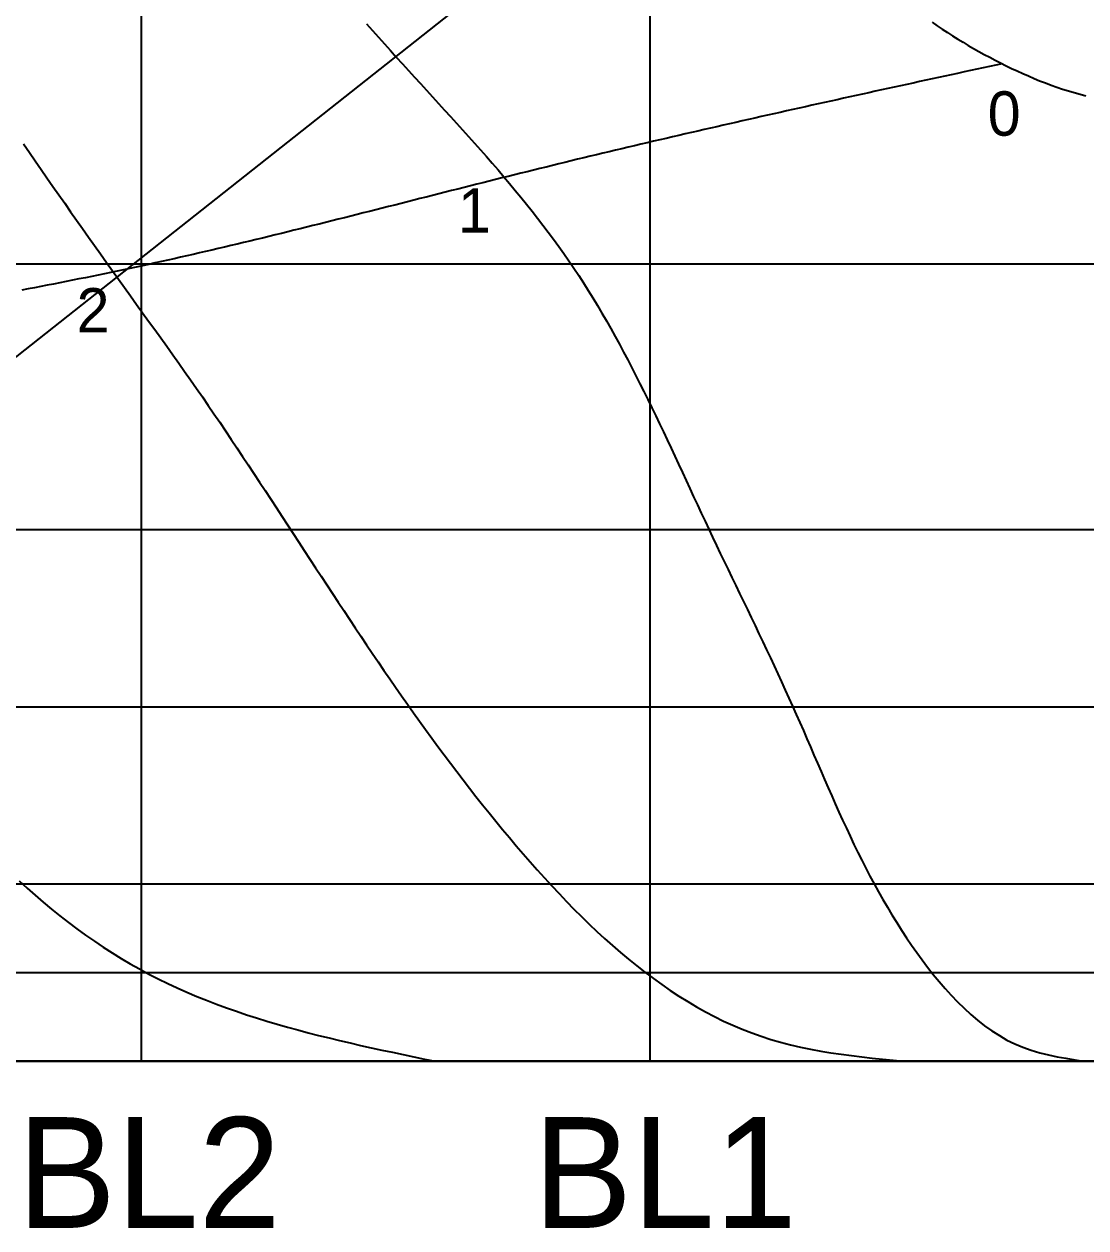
# Model space of a CAD drawing. Extents: x 3 to 181, y 2 to 128.
# Drawn here: x 85.74 to 91.73, y 79.48 to 86.27 of the extents above; entities that cross this region are included whole.
import ezdxf

# ---------------------------------------------------------------- set-up
doc = ezdxf.new("R2010")
doc.units = 0
doc.layers.get('0').update_dxf_attribs({"linetype": 'CONTINUOUS'})

msp = doc.modelspace()

# ---------------------------------------------------------------- linework, layer by layer
for p, q in [((86.403, 80.4193), (86.403, 95.6918)), ((89.2704, 80.4193), (89.2704, 95.6918)), ((92.1377, 89.4914), (80.6683, 80.4193)), ((80.6683, 84.9196), (92.1377, 84.9196)), ((80.6683, 83.4196), (92.1377, 83.4196)), ((80.6683, 82.4196), (92.1377, 82.4196)), ((80.6683, 81.4196), (92.1377, 81.4196)), ((80.6683, 80.9196), (92.1377, 80.9196)), ((80.6682, 80.4193), (92.1377, 80.4193)), ((92.1377, 80.4193), (80.6683, 80.4193))]:
    msp.add_line(p, q)
for points in [[(87.6721, 86.2731, 0), (87.7053, 86.2351, 0), (87.7386, 86.1973, 0), (87.7721, 86.1597, 0), (87.8058, 86.1221, 0), (87.8396, 86.0846, 0), (87.8735, 86.0472, 0), (87.9074, 86.0099, 0), (87.9414, 85.9726, 0), (87.9755, 85.9354, 0), (88.0096, 85.8981, 0), (88.0436, 85.8609, 0), (88.0777, 85.8237, 0), (88.1117, 85.7865, 0), (88.1457, 85.7492, 0), (88.1796, 85.7119, 0), (88.2134, 85.6745, 0), (88.2471, 85.637, 0), (88.2807, 85.5995, 0), (88.3141, 85.5619, 0), (88.3474, 85.5242, 0), (88.3804, 85.4863, 0), (88.4133, 85.4483, 0), (88.4459, 85.4102, 0), (88.4783, 85.3718, 0), (88.5104, 85.3334, 0), (88.5423, 85.2947, 0), (88.5738, 85.2558, 0), (88.605, 85.2167, 0), (88.6359, 85.1773, 0), (88.6664, 85.1378, 0), (88.6966, 85.0979, 0), (88.7263, 85.0578, 0), (88.7556, 85.0174, 0), (88.7845, 84.9767, 0), (88.813, 84.9357, 0), (88.8409, 84.8944, 0), (88.8684, 84.8528, 0), (88.8955, 84.8108, 0), (88.9221, 84.7685, 0), (88.9482, 84.726, 0), (88.974, 84.6832, 0), (88.9994, 84.6401, 0), (89.0244, 84.5968, 0), (89.0491, 84.5532, 0), (89.0735, 84.5094, 0), (89.0975, 84.4654, 0), (89.1212, 84.4212, 0), (89.1446, 84.3768, 0), (89.1678, 84.3322, 0), (89.1907, 84.2874, 0), (89.2134, 84.2425, 0), (89.2359, 84.1975, 0), (89.2582, 84.1523, 0), (89.2803, 84.107, 0), (89.3022, 84.0616, 0), (89.324, 84.0161, 0), (89.3457, 83.9705, 0), (89.3673, 83.9248, 0), (89.3887, 83.8791, 0), (89.4101, 83.8334, 0), (89.4314, 83.7876, 0), (89.4527, 83.7417, 0), (89.4739, 83.6959, 0), (89.4952, 83.6501, 0), (89.5164, 83.6043, 0), (89.5377, 83.5585, 0), (89.559, 83.5127, 0), (89.5804, 83.467, 0), (89.6018, 83.4213, 0), (89.6234, 83.3758, 0), (89.645, 83.3303, 0), (89.6667, 83.2848, 0), (89.6884, 83.2394, 0), (89.7102, 83.194, 0), (89.732, 83.1487, 0), (89.7539, 83.1034, 0), (89.7757, 83.0582, 0), (89.7975, 83.0129, 0), (89.8193, 82.9677, 0), (89.8411, 82.9224, 0), (89.8628, 82.8771, 0), (89.8845, 82.8319, 0), (89.9061, 82.7866, 0), (89.9276, 82.7412, 0), (89.949, 82.6959, 0), (89.9702, 82.6505, 0), (89.9914, 82.605, 0), (90.0124, 82.5595, 0), (90.0333, 82.5139, 0), (90.054, 82.4682, 0), (90.0745, 82.4225, 0), (90.0949, 82.3767, 0), (90.1151, 82.3307, 0), (90.1351, 82.2848, 0), (90.1551, 82.2388, 0), (90.175, 82.1927, 0), (90.1949, 82.1467, 0), (90.2147, 82.1006, 0), (90.2346, 82.0545, 0), (90.2546, 82.0085, 0), (90.2747, 81.9625, 0), (90.2949, 81.9166, 0), (90.3152, 81.8708, 0), (90.3358, 81.825, 0), (90.3565, 81.7793, 0), (90.3776, 81.7338, 0), (90.3989, 81.6884, 0), (90.4205, 81.6431, 0), (90.4425, 81.598, 0), (90.4648, 81.553, 0), (90.4876, 81.5083, 0), (90.5108, 81.4637, 0), (90.5345, 81.4194, 0), (90.5587, 81.3753, 0), (90.5835, 81.3314, 0), (90.6088, 81.2878, 0), (90.6347, 81.2445, 0), (90.6613, 81.2015, 0), (90.6885, 81.1588, 0), (90.7164, 81.1163, 0), (90.7451, 81.0743, 0), (90.7745, 81.0326, 0), (90.8048, 80.9912, 0), (90.8358, 80.9502, 0), (90.8677, 80.9096, 0), (90.9005, 80.8696, 0), (90.9342, 80.8303, 0), (90.9689, 80.7918, 0), (91.0045, 80.7545, 0), (91.0412, 80.7184, 0), (91.0788, 80.6838, 0), (91.1175, 80.6508, 0), (91.1573, 80.6197, 0), (91.1982, 80.5905, 0), (91.2402, 80.5636, 0), (91.2834, 80.539, 0), (91.3277, 80.5171, 0), (91.3733, 80.4978, 0), (91.4201, 80.4814, 0), (91.4679, 80.4673, 0), (91.5166, 80.4553, 0), (91.5659, 80.4449, 0), (91.6158, 80.4357, 0), (91.666, 80.4273, 0), (91.7163, 80.4193, 0)], [(90.8617, 86.2819, 0), (90.89, 86.2623, 0), (90.9187, 86.243, 0), (90.9475, 86.224, 0), (90.9766, 86.2054, 0), (91.0059, 86.1871, 0), (91.0354, 86.1691, 0), (91.0651, 86.1515, 0), (91.095, 86.1341, 0), (91.1251, 86.1171, 0), (91.1554, 86.1004, 0), (91.1859, 86.084, 0), (91.2165, 86.068, 0), (91.2474, 86.0523, 0), (91.2783, 86.0368, 0), (91.3095, 86.0218, 0), (91.3408, 86.007, 0), (91.3723, 85.9927, 0), (91.4039, 85.9788, 0), (91.4357, 85.9652, 0), (91.4676, 85.9522, 0), (91.4997, 85.9396, 0), (91.5319, 85.9275, 0), (91.5644, 85.9159, 0), (91.5969, 85.9049, 0), (91.6297, 85.8944, 0), (91.6625, 85.8846, 0), (91.6956, 85.8753, 0), (91.7288, 85.8666, 0)], [(91.2557, 86.048, 0), (91.2199, 86.0403, 0), (91.1842, 86.0325, 0), (91.1484, 86.0247, 0), (91.1126, 86.017, 0), (91.0768, 86.0092, 0), (91.041, 86.0014, 0), (91.0052, 85.9936, 0), (90.9694, 85.9858, 0), (90.9337, 85.978, 0), (90.8979, 85.9703, 0), (90.8621, 85.9625, 0), (90.8263, 85.9547, 0), (90.7905, 85.9469, 0), (90.7547, 85.9391, 0), (90.719, 85.9312, 0), (90.6832, 85.9234, 0), (90.6474, 85.9156, 0), (90.6116, 85.9078, 0), (90.5759, 85.8999, 0), (90.5401, 85.8921, 0), (90.5043, 85.8842, 0), (90.4685, 85.8764, 0), (90.4328, 85.8685, 0), (90.397, 85.8606, 0), (90.3613, 85.8528, 0), (90.3255, 85.8449, 0), (90.2897, 85.837, 0), (90.254, 85.829, 0), (90.2182, 85.8211, 0), (90.1825, 85.8132, 0), (90.1467, 85.8052, 0), (90.111, 85.7973, 0), (90.0752, 85.7893, 0), (90.0395, 85.7813, 0), (90.0037, 85.7733, 0), (89.968, 85.7653, 0), (89.9323, 85.7573, 0), (89.8965, 85.7493, 0), (89.8608, 85.7412, 0), (89.8251, 85.7331, 0), (89.7893, 85.7251, 0), (89.7536, 85.717, 0), (89.7179, 85.7089, 0), (89.6822, 85.7007, 0), (89.6465, 85.6926, 0), (89.6108, 85.6844, 0), (89.5751, 85.6763, 0), (89.5394, 85.6681, 0), (89.5037, 85.6598, 0), (89.468, 85.6516, 0), (89.4323, 85.6434, 0), (89.3966, 85.6351, 0), (89.3609, 85.6268, 0), (89.3253, 85.6185, 0), (89.2896, 85.6102, 0), (89.2539, 85.6018, 0), (89.2183, 85.5934, 0), (89.1826, 85.585, 0), (89.147, 85.5766, 0), (89.1113, 85.5682, 0), (89.0757, 85.5597, 0), (89.04, 85.5513, 0), (89.0044, 85.5428, 0), (88.9688, 85.5342, 0), (88.9331, 85.5257, 0), (88.8975, 85.5171, 0), (88.8619, 85.5085, 0), (88.8263, 85.4999, 0), (88.7907, 85.4912, 0), (88.7551, 85.4825, 0), (88.7195, 85.4738, 0), (88.6839, 85.4651, 0), (88.6483, 85.4563, 0), (88.6128, 85.4476, 0), (88.5772, 85.4388, 0), (88.5416, 85.4299, 0), (88.5061, 85.4211, 0), (88.4705, 85.4122, 0), (88.435, 85.4033, 0), (88.3994, 85.3944, 0), (88.3639, 85.3855, 0), (88.3283, 85.3765, 0), (88.2928, 85.3676, 0), (88.2573, 85.3586, 0), (88.2217, 85.3497, 0), (88.1862, 85.3407, 0), (88.1507, 85.3317, 0), (88.1151, 85.3227, 0), (88.0796, 85.3137, 0), (88.0441, 85.3047, 0), (88.0086, 85.2957, 0), (87.973, 85.2867, 0), (87.9375, 85.2776, 0), (87.902, 85.2686, 0), (87.8665, 85.2596, 0), (87.831, 85.2506, 0), (87.7955, 85.2416, 0), (87.7599, 85.2326, 0), (87.7244, 85.2236, 0), (87.6889, 85.2146, 0), (87.6534, 85.2057, 0), (87.6179, 85.1967, 0), (87.5823, 85.1878, 0), (87.5468, 85.1788, 0), (87.5113, 85.1699, 0), (87.4757, 85.161, 0), (87.4402, 85.1521, 0), (87.4047, 85.1433, 0), (87.3691, 85.1344, 0), (87.3336, 85.1256, 0), (87.2981, 85.1168, 0), (87.2625, 85.108, 0), (87.227, 85.0993, 0), (87.1914, 85.0905, 0), (87.1558, 85.0818, 0), (87.1203, 85.0732, 0), (87.0847, 85.0645, 0), (87.0491, 85.0559, 0), (87.0135, 85.0474, 0), (86.978, 85.0388, 0), (86.9424, 85.0303, 0), (86.9068, 85.0219, 0), (86.8712, 85.0134, 0), (86.8356, 85.005, 0), (86.7999, 84.9967, 0), (86.7643, 84.9884, 0), (86.7287, 84.9801, 0), (86.693, 84.9719, 0), (86.6574, 84.9638, 0), (86.6217, 84.9556, 0), (86.5861, 84.9476, 0), (86.5504, 84.9396, 0), (86.5147, 84.9316, 0), (86.479, 84.9237, 0), (86.4433, 84.9158, 0), (86.4076, 84.908, 0), (86.3719, 84.9003, 0), (86.3362, 84.8926, 0), (86.3005, 84.8849, 0), (86.2647, 84.8774, 0), (86.2289, 84.8698, 0), (86.1932, 84.8624, 0), (86.1574, 84.855, 0), (86.1216, 84.8477, 0), (86.0858, 84.8404, 0), (86.05, 84.8332, 0), (86.0142, 84.826, 0), (85.9784, 84.8189, 0), (85.9425, 84.8118, 0), (85.9067, 84.8048, 0), (85.8708, 84.7978, 0), (85.8349, 84.7909, 0), (85.7991, 84.784, 0), (85.7632, 84.7772, 0), (85.7273, 84.7704, 0)], [(85.7375, 85.5958, 0), (85.7704, 85.5477, 0), (85.8034, 85.4997, 0), (85.8365, 85.4518, 0), (85.8696, 85.4039, 0), (85.9028, 85.356, 0), (85.9361, 85.3082, 0), (85.9694, 85.2604, 0), (86.0028, 85.2126, 0), (86.0363, 85.1649, 0), (86.0698, 85.1172, 0), (86.1035, 85.0696, 0), (86.1371, 85.022, 0), (86.1709, 84.9745, 0), (86.2047, 84.927, 0), (86.2386, 84.8795, 0), (86.2726, 84.8321, 0), (86.3066, 84.7847, 0), (86.3407, 84.7373, 0), (86.3748, 84.69, 0), (86.4089, 84.6427, 0), (86.4429, 84.5953, 0), (86.477, 84.548, 0), (86.511, 84.5007, 0), (86.5449, 84.4533, 0), (86.5787, 84.4059, 0), (86.6124, 84.3584, 0), (86.6459, 84.3109, 0), (86.6793, 84.2633, 0), (86.7126, 84.2157, 0), (86.7456, 84.168, 0), (86.7785, 84.1202, 0), (86.8112, 84.0723, 0), (86.8437, 84.0244, 0), (86.8761, 83.9764, 0), (86.9084, 83.9284, 0), (86.9405, 83.8803, 0), (86.9725, 83.8322, 0), (87.0045, 83.784, 0), (87.0363, 83.7358, 0), (87.0681, 83.6875, 0), (87.0998, 83.6392, 0), (87.1314, 83.5909, 0), (87.163, 83.5426, 0), (87.1946, 83.4942, 0), (87.2261, 83.4458, 0), (87.2577, 83.3975, 0), (87.2892, 83.3491, 0), (87.3207, 83.3007, 0), (87.3523, 83.2523, 0), (87.3839, 83.2039, 0), (87.4155, 83.1555, 0), (87.4472, 83.1071, 0), (87.4789, 83.0588, 0), (87.5108, 83.0105, 0), (87.5427, 82.9621, 0), (87.5747, 82.9139, 0), (87.6068, 82.8656, 0), (87.639, 82.8174, 0), (87.6714, 82.7692, 0), (87.7039, 82.7211, 0), (87.7366, 82.673, 0), (87.7694, 82.625, 0), (87.8024, 82.577, 0), (87.8356, 82.5291, 0), (87.869, 82.4813, 0), (87.9025, 82.4335, 0), (87.9363, 82.3858, 0), (87.9704, 82.3382, 0), (88.0046, 82.2906, 0), (88.0392, 82.2431, 0), (88.0739, 82.1958, 0), (88.109, 82.1485, 0), (88.1443, 82.1013, 0), (88.18, 82.0542, 0), (88.2159, 82.0072, 0), (88.2521, 81.9603, 0), (88.2887, 81.9136, 0), (88.3256, 81.8669, 0), (88.3629, 81.8204, 0), (88.4005, 81.774, 0), (88.4385, 81.7277, 0), (88.4769, 81.6816, 0), (88.5157, 81.6356, 0), (88.5548, 81.5897, 0), (88.5944, 81.5441, 0), (88.6344, 81.4988, 0), (88.6748, 81.4538, 0), (88.7157, 81.4092, 0), (88.757, 81.365, 0), (88.7987, 81.3213, 0), (88.8409, 81.2781, 0), (88.8835, 81.2355, 0), (88.9266, 81.1935, 0), (88.9702, 81.1522, 0), (89.0142, 81.1115, 0), (89.0587, 81.0717, 0), (89.1038, 81.0327, 0), (89.1493, 80.9945, 0), (89.1954, 80.9573, 0), (89.2419, 80.921, 0), (89.289, 80.8858, 0), (89.3366, 80.8516, 0), (89.3848, 80.8185, 0), (89.4334, 80.7866, 0), (89.4827, 80.7559, 0), (89.5325, 80.7265, 0), (89.5829, 80.6984, 0), (89.6338, 80.6716, 0), (89.6853, 80.6462, 0), (89.7374, 80.6223, 0), (89.7901, 80.6, 0), (89.8435, 80.5791, 0), (89.8974, 80.5599, 0), (89.9519, 80.5423, 0), (90.007, 80.5264, 0), (90.0628, 80.5121, 0), (90.119, 80.4991, 0), (90.1757, 80.4875, 0), (90.2328, 80.477, 0), (90.2903, 80.4675, 0), (90.3482, 80.4589, 0), (90.4063, 80.4511, 0), (90.4647, 80.444, 0), (90.5232, 80.4374, 0), (90.5819, 80.4311, 0), (90.6407, 80.4251, 0), (90.6995, 80.4193, 0)], [(85.7119, 81.4374, 0), (85.7569, 81.3964, 0), (85.8025, 81.3561, 0), (85.8486, 81.3166, 0), (85.8953, 81.2779, 0), (85.9425, 81.24, 0), (85.9902, 81.2029, 0), (86.0385, 81.1667, 0), (86.0873, 81.1314, 0), (86.1366, 81.097, 0), (86.1865, 81.0636, 0), (86.2369, 81.0311, 0), (86.2879, 80.9996, 0), (86.3394, 80.9692, 0), (86.3914, 80.9398, 0), (86.4439, 80.9115, 0), (86.4969, 80.8843, 0), (86.5505, 80.8581, 0), (86.6045, 80.833, 0), (86.659, 80.8088, 0), (86.7139, 80.7855, 0), (86.7693, 80.7632, 0), (86.8251, 80.7417, 0), (86.8812, 80.721, 0), (86.9378, 80.7011, 0), (86.9947, 80.682, 0), (87.0519, 80.6635, 0), (87.1094, 80.6457, 0), (87.1672, 80.6285, 0), (87.2254, 80.612, 0), (87.2837, 80.5959, 0), (87.3423, 80.5804, 0), (87.4012, 80.5653, 0), (87.4602, 80.5507, 0), (87.5194, 80.5364, 0), (87.5788, 80.5225, 0), (87.6384, 80.5089, 0), (87.698, 80.4956, 0), (87.7578, 80.4825, 0), (87.8177, 80.4696, 0), (87.8777, 80.4569, 0), (87.9377, 80.4443, 0), (87.9977, 80.4318, 0), (88.0578, 80.4193, 0)]]:
    msp.add_polyline3d(points)

# ---------------------------------------------------------------- texts
for s, height, p in [('0', 0.25, (91.1745, 85.6419)), ('1', 0.25, (88.1865, 85.0953)), ('2', 0.25, (86.0362, 84.5317)), ('BL2', 0.625, (85.7014, 79.4788)), ('BL1', 0.625, (88.6119, 79.4788))]:
    msp.add_text(s, height=height).set_placement(p)

doc.saveas('drawing.dxf')
